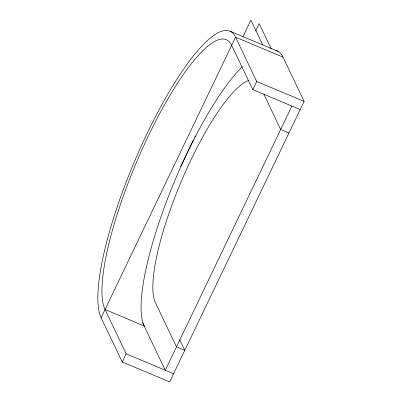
<?xml version="1.0" encoding="UTF-8"?>
<svg xmlns="http://www.w3.org/2000/svg" width="402" height="402" viewBox="0 0 402 402"><rect width="100%" height="100%" fill="white"/><g stroke="black" fill="none" stroke-linecap="round" stroke-linejoin="round"><path stroke-width="0.6" d="M101.113 317.716L235.587 37.19L283.003 57.099L304.123 101.374L169.649 381.9L122.233 361.991L101.113 317.716A158.75 37.416 -67.2 0 1 147.232 133.173A158.75 37.416 -67.2 0 1 235.587 37.19L256.707 81.465L304.123 101.374M180.664 166.604L193.412 140.022M194.769 137.193L195.307 136.062M243.034 36.502L250.898 20.1L262.767 44.989M255.672 30.939L259.195 23.582L271.335 49.034M122.233 361.991L126.153 353.81L105.033 309.53A149.489 35.23 -67.2 0 1 148.464 135.755A149.489 35.23 -67.2 0 1 231.668 45.371L252.788 89.646L300.204 109.555M252.788 89.646L256.707 81.465M291.902 106.073L165.272 370.232L142.609 322.721M230.441 31.376L277.857 51.285M288.993 132.931L280.696 129.449L263.858 94.138M105.033 309.53L144.353 326.042M126.153 353.81L173.569 373.719M179.694 339.69L184.774 350.343L176.478 346.856L155.358 302.58A123.032 28.994 -67.2 0 1 180.875 182.317A123.032 28.994 -67.2 0 1 248.793 80.485M144.152 325.957A149.489 35.23 -67.2 0 1 166.689 201.015A149.489 35.23 -67.2 0 1 242.255 66.792M275.641 50.491A158.75 37.416 -67.2 0 1 283.003 57.099"/></g></svg>
